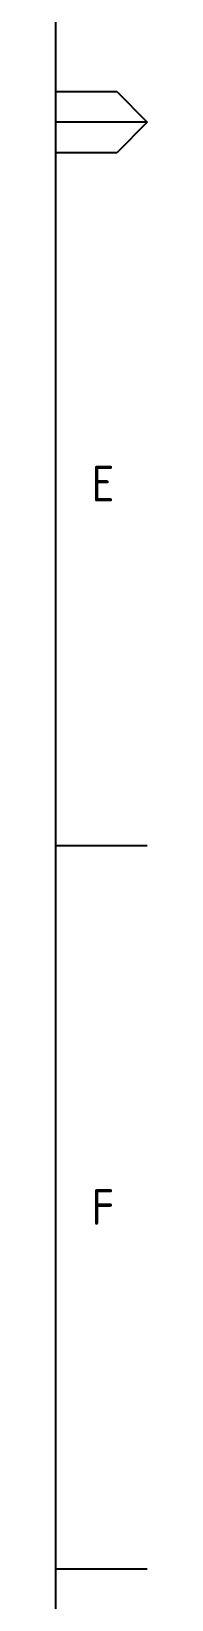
# Paper-space layout 'A1' of a CAD drawing. Header units: metres, sheet in millimetres. Extents: x -21 to 813, y -3 to 583.
# Drawn here: x 803.8 to 812.8, y 145.7 to 299 of the extents above; entities that cross this region are included whole.
import ezdxf
from ezdxf.enums import TextEntityAlignment as Align

# ---------------------------------------------------------------- set-up
doc = ezdxf.new("R2010")
doc.units = ezdxf.units.M
doc.layers.get('0').update_dxf_attribs({"color": 6})
doc.layers.add('Notes', color=7, linetype='Continuous')
doc.layers.add('SupportsUG_SP_EXT', color=7, linetype='Continuous')
doc.styles.add('iecISOCP', font='isocp.shx')
doc.styles.get("Standard").update_dxf_attribs({"font": 'arial.ttf'})

# ---------------------------------------------------------------- blocks, each defined once
blk = doc.blocks.new('A1_FRAME_TITLE')
at = {"layer": 'Notes', "color": 18, "linetype": 'Continuous', "true_color": 0x000000}
for p, q in [((824.37, 5.97), (824.37, 574.39)), ((824.37, 293.18), (830.35, 293.18)), ((830.35, 293.18), (833.35, 290.18)), ((833.35, 290.18), (824.35, 290.18)), ((833.35, 290.18), (830.35, 287.18)), ((830.35, 287.18), (824.37, 287.18)), ((824.35, 219.43), (833.35, 219.43)), ((824.35, 148.68), (833.35, 148.68))]:
    blk.add_line(p, q, dxfattribs=at)
at = {"color": 18, "true_color": 0x000000}
blk.add_attdef('DRAFT_NUM', (29.9, 23.29), '', height=2.5, rotation=90, dxfattribs=at)
at = {"layer": 'Notes', "color": 18, "true_color": 0x000000, "style": 'iecISOCP'}
for s, p in [('E', (827.87, 253.06)), ('F', (827.87, 182.31))]:
    blk.add_text(s, height=3.5, dxfattribs=at).set_placement(p)
at = {"layer": 'Notes', "color": 18, "true_color": 0x000000, "style": 'iecISOCP', "flags": 8}
blk.add_attdef('VERSION_NO', text='', height=2.5, rotation=90, dxfattribs=at).set_placement((330.28, 43.81), align=Align.MIDDLE_CENTER)
at = {"layer": 'Notes', "color": 18, "true_color": 0x000000, "style": 'iecISOCP'}
for tag, p in [('CAP_NO', (513.19, 43.46)), ('IE_NUM', (513.05, 37.81)), ('REF_No_1', (335.24, 32.31)), ('REF_1', (362.52, 32.31)), ('GEN_WO', (441.71, 31.76)), ('HV_SWITCH', (513.46, 32.16)), ('REF_No_2', (335.24, 26.31)), ('REF_2', (362.52, 26.31)), ('OH_WO', (441.71, 25.81)), ('UBD_REF', (513.05, 25.83)), ('REF_No_3', (335.24, 20.31)), ('REF_3', (362.52, 20.31)), ('UG_WO', (441.71, 20.05)), ('GIS_MAP_No', (513.05, 20.04)), ('REF_No_4', (335.24, 14.31)), ('REF_4', (362.52, 14.31)), ('SUB_WO', (441.71, 13.81)), ('HV_OP_DIAG', (513.33, 14.2)), ('LGA', (512.95, 7.78)), ('ExportID', (9.08, 2.39))]:
    blk.add_attdef(tag, p, '', height=2.5, dxfattribs=at)
for tag, height, p in [('T1', 3.5, (684.37, 39.47)), ('T2', 3.5, (684.37, 34.35)), ('scale', 2.5, (567.76, 33.27)), ('T3', 3.5, (684.37, 28.92)), ('DRAWN', 2.5, (567.76, 24.93)), ('T4', 3.5, (684.37, 23.66)), ('T5', 3.5, (684.37, 18.23)), ('REV', 5, (820.05, 17.1)), ('DATE', 2.5, (567.76, 16.88)), ('T6', 3.5, (684.37, 12.97)), ('CHD', 2.5, (567.76, 8.37)), ('DESIGN', 2.5, (605.62, 9.15))]:
    blk.add_attdef(tag, text='', height=height, dxfattribs=at).set_placement(p, align=Align.CENTER)
blk.add_attdef('NUM', text='', height=7, dxfattribs=at).set_placement((792.37, 20.12), align=Align.MIDDLE_CENTER)
for tag, p in [('NS', (790.71, 8.12)), ('SHTS', (805.41, 8.12))]:
    blk.add_attdef(tag, text='', height=2.5, dxfattribs=at).set_placement(p, align=Align.MIDDLE)
at = {"layer": 'Notes', "color": 18, "true_color": 0x000000, "style": 'iecISOCP', "flags": 1}
for tag, p in [('ProjectType', (14.17, -26.8)), ('ProjectNumber', (23.56, -26.82)), ('DrawingNumber', (35.51, -26.8)), ('ProjectDescription', (47.56, -26.83)), ('ExportDate', (60.28, -26.79)), ('ExportUserName', (69.15, -26.8)), ('DesignerCompanyName', (81.48, -26.79)), ('ExportAreaOfInterest', (97.1, -26.81)), ('GIS_SUCCESS', (112, -26.78)), ('CAD_SUCCESS', (121.79, -26.78)), ('DEPOTCODE', (132.11, -26.88)), ('ExportCategories', (140.08, -26.8)), ('Comments', (154.38, -26.88))]:
    blk.add_attdef(tag, p, '', height=1, dxfattribs=at)

psp = doc.layouts.new('A1')

# ---------------------------------------------------------------- block references
at = {"layer": 'SupportsUG_SP_EXT'}
psp.add_blockref('A1_FRAME_TITLE', (-20.55, 0), dxfattribs=at)

doc.saveas('drawing.dxf')
